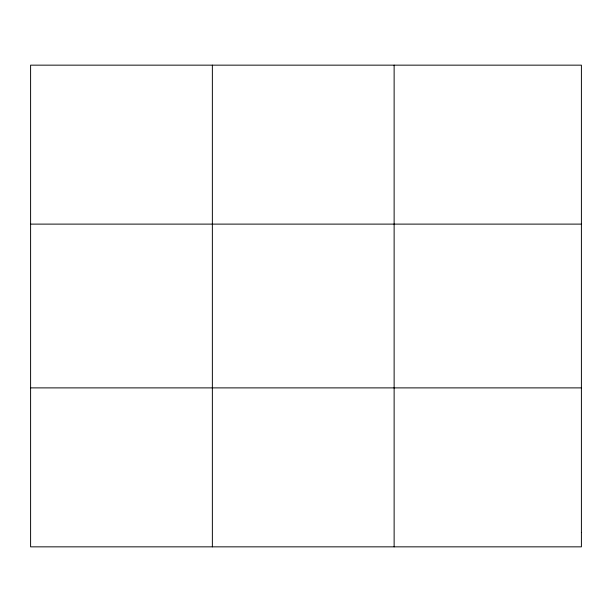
<?xml version="1.0" encoding="UTF-8"?>
<svg xmlns="http://www.w3.org/2000/svg" width="612" height="612" viewBox="0 0 612 612"><rect width="100%" height="100%" fill="white"/><g stroke="black" fill="none" stroke-linecap="round" stroke-linejoin="round"><path stroke-width="0.92" d="M212.364 546.845L212.364 65.155M394.128 546.845L394.128 65.155M30.6 224.114L581.4 224.114M30.6 387.886L581.4 387.886M581.4 532.394L581.4 546.845L30.6 546.845L30.6 65.155L581.4 65.155L581.4 532.394"/></g></svg>
